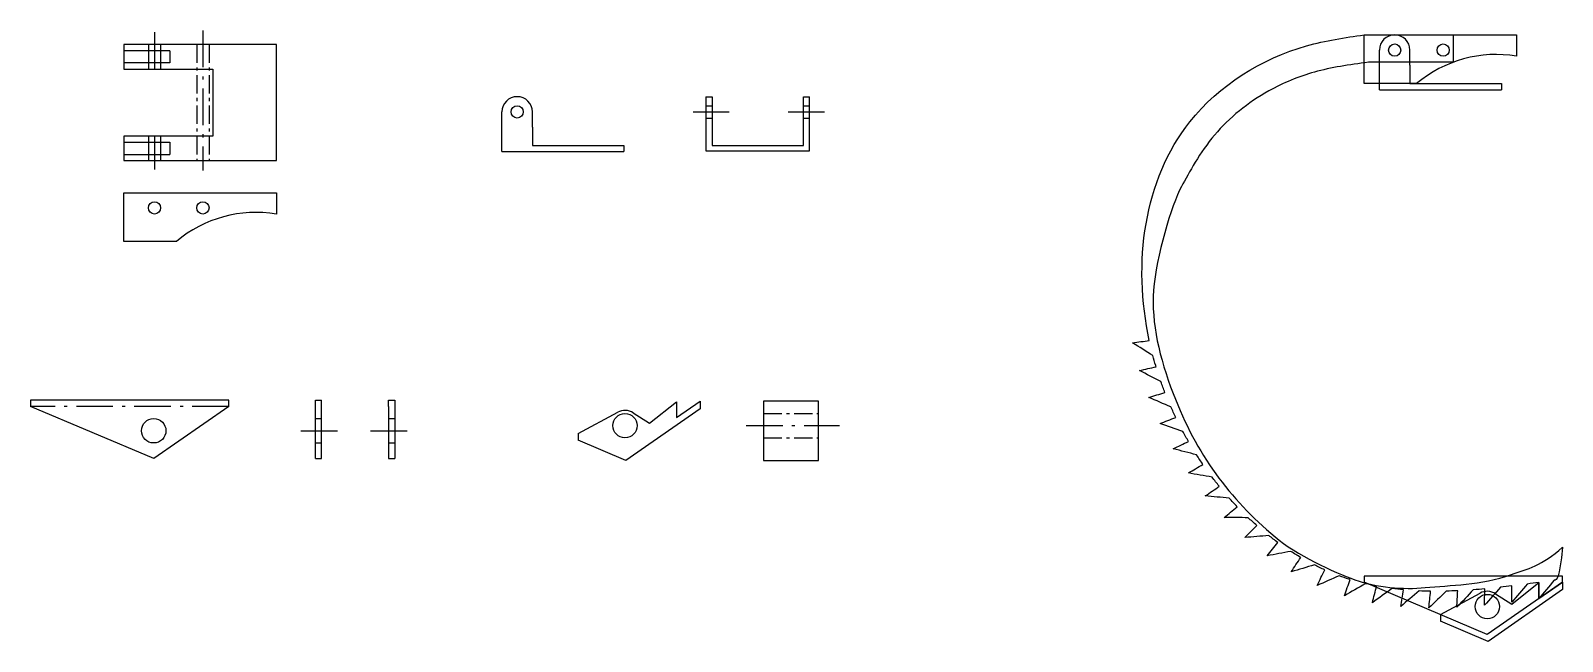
# Model space of a CAD drawing. Header units: centimetres. Extents: x 2 to 52.3, y 0.8 to 20.8.
import ezdxf

# ---------------------------------------------------------------- set-up
doc = ezdxf.new("R2010")
doc.units = ezdxf.units.CM
doc.header["$LTSCALE"] = 0.1
doc.header["$MEASUREMENT"] = 0
doc.linetypes.add('ACAD_ISO10W100', pattern=[18, 12, -3, 0, -3])
for name, color, linetype in [('Clapeta inchidere', 4, 'Continuous'), ('Clapeta intrare', 2, 'Continuous'), ('Curea', 6, 'Continuous'), ('Intrare surub', 241, 'Continuous'), ('Linii centrale', 132, 'ACAD_ISO10W100'), ('Suport clapeta', 30, 'Continuous'), ('Suport intrare curea', 1, 'Continuous')]:
    doc.layers.add(name, color=color, linetype=linetype)

msp = doc.modelspace()

# ---------------------------------------------------------------- linework, layer by layer
at = {"layer": 'Clapeta inchidere'}
for p, q in [((45.75559185209077, 19.04218981142899), (45.75559185209077, 20.64218981142897)), ((45.75559185209077, 20.64218981142897), (46.75559185209077, 20.64218981142897)), ((46.75559185209077, 20.64218981142897), (50.75559185209077, 20.64218981142897)), ((50.75559185209077, 20.64218981142897), (50.75559185209079, 19.94218981142897)), ((5.074905517607249, 20.32084461347922), (5.074905517607249, 19.52084461347922)), ((10.07490551760728, 20.32084461347922), (5.074905517607249, 20.32084461347922)), ((6.574905517607284, 20.12084461347922), (5.074905517607249, 20.12084461347922)), ((6.574905517607284, 20.12084461347922), (6.574905517607284, 19.72084461347922)), ((10.07490551760728, 16.52084461347923), (10.07490551760728, 20.32084461347922)), ((6.574905517607284, 19.72084461347922), (5.074905517607249, 19.72084461347922)), ((7.993905517607246, 19.52084461347922), (7.993905517607246, 17.32084461347923)), ((47.47584323029673, 19.04218981142899), (45.75559185209077, 19.04218981142899)), ((5.074905517607249, 17.32084461347922), (5.074905517607249, 16.52084461347923)), ((5.074905517607249, 17.12084461347923), (6.574905517607284, 17.12084461347923)), ((6.574905517607284, 17.12084461347923), (6.574905517607284, 16.72084461347923)), ((5.074905517607249, 16.72084461347923), (6.574905517607284, 16.72084461347923)), ((5.074905517607249, 16.52084461347923), (10.07490551760728, 16.52084461347923)), ((5.074905517607277, 13.86558923918178), (5.07490551760727, 15.46558923918176)), ((5.07490551760727, 15.46558923918176), (6.074905517607284, 15.46558923918176)), ((6.074905517607284, 15.46558923918176), (10.07490551760728, 15.46558923918176)), ((10.07490551760728, 15.46558923918176), (10.07490551760729, 14.76558923918176)), ((6.795156895813228, 13.86558923918178), (5.074905517607277, 13.86558923918178))]:
    msp.add_line(p, q, dxfattribs=at)
for points in [[(5.074905517607249, 19.52084461347922), (6.574905517607284, 19.52084461347922), (7.993905517607246, 19.52084461347922)], [(7.993905517607246, 17.32084461347923), (6.574905517607284, 17.32084461347923), (5.074905517607249, 17.32084461347923)]]:
    msp.add_lwpolyline(points, dxfattribs=at)
for centre in [(50.08987756637649, 15.94218981142897), (9.40919123189299, 10.76558923918176)]:
    msp.add_arc(centre, 4.055018558552366, 80.5509514577886, 130.1388218367273, dxfattribs=at)
at = {"layer": 'Clapeta intrare'}
for p, q in [((22.3109380724709, 7.906314170632577), (23.19786851666896, 8.610350961908559)), ((23.19786851666897, 8.087526559510405), (23.97107084999412, 8.625537079166882)), ((23.19786851666896, 8.610350961908559), (23.19786851666896, 8.087526559510401)), ((23.97107084999412, 8.625537079166882), (23.97107084999412, 8.38188428997627)), ((26.0554915345478, 8.625537079166882), (26.0554915345478, 6.684800884572347)), ((27.8554915345478, 8.625537079166882), (26.0554915345478, 8.625537079166882)), ((27.8554915345478, 6.684800884572347), (27.8554915345478, 8.625537079166882)), ((19.97107084999412, 7.564557174684882), (21.27124220411534, 8.26563350810066)), ((23.97107084999412, 8.38188428997627), (21.53210580941545, 6.684800884572347)), ((21.77769997108891, 8.246913936073433), (22.3109380724709, 7.906314170632577)), ((19.97107084999412, 7.564557174684882), (19.97107084999412, 7.347291573428322)), ((21.53210580941545, 6.684800884572347), (19.97107084999413, 7.347291573428322)), ((26.0554915345478, 6.684800884572347), (27.8554915345478, 6.684800884572347)), ((50.59545907456756, 1.973754621483401), (51.4823895187656, 2.677791412759383)), ((51.48238951876561, 2.154967010361233), (52.25559185209077, 2.692977530017707)), ((51.4823895187656, 2.677791412759383), (51.4823895187656, 2.154967010361226)), ((52.25559185209077, 2.692977530017707), (52.25559185209077, 2.449324740827098)), ((48.25559185209077, 1.63199762553571), (49.55576320621198, 2.333073958951488)), ((52.25559185209077, 2.449324740827095), (49.81662681151209, 0.7522413354231752)), ((50.06222097318555, 2.314354386924258), (50.59545907456756, 1.973754621483401)), ((48.25559185209077, 1.63199762553571), (48.25559185209077, 1.41473202427915)), ((49.81662681151209, 0.7522413354231716), (48.25559185209077, 1.414732024279147))]:
    msp.add_line(p, q, dxfattribs=at)
for centre in [(21.50855030182744, 7.825537079166878), (49.79307130392409, 1.892977530017706)]:
    msp.add_arc(centre, 0.5, 57.4320576728477, 118.3343634940207, dxfattribs=at)
at = {"layer": 'Curea'}
msp.add_open_spline([(45.89891639726615, 19.74218981142898), (46.82412484381028, 19.74218981142898), (47.74933329035441, 19.74218981142898), (48.67454173689855, 19.74218981142898), (48.67454173689855, 20.04218981142898), (48.67454173689855, 20.34218981142897), (48.67454173689855, 20.64218981142897), (47.70155844196263, 20.64218981142897), (46.72857514702669, 20.64218981142897), (45.75559185209077, 20.64218981142897), (45.12099197865631, 20.54917875439444), (42.98207856542932, 20.23568578693938), (38.75225402226403, 17.58250210500357), (38.15906930668132, 13.1735009813975), (38.70758598854268, 10.61856578883243), (38.5243530667371, 10.59279817109121), (38.34112014493152, 10.56703055335), (38.15788722312593, 10.54126293560879), (38.3807779059387, 10.40107060846526), (38.60366858875148, 10.26087828132174), (38.8265592715748, 10.12068595418099), (38.85506831131175, 10.01247589289763), (38.88915505717603, 9.890591088492883), (38.92531616560171, 9.769313215798157), (38.92951941303726, 9.755316977885304), (38.7490629921687, 9.71516842491786), (38.56860657130014, 9.675019871950415), (38.38815015043158, 9.63487131898297), (38.62140314004667, 9.512770850876663), (38.85465612966176, 9.390670382770352), (39.08790911924804, 9.268569914778912), (39.12979891938911, 9.149133069629034), (39.17368597227158, 9.030413469974164), (39.21951695328347, 8.912486306448159), (39.04287774181177, 8.85855034357374), (38.86623853034007, 8.80461438069932), (38.68959931886837, 8.7506784178249), (38.93157422320298, 8.646998459818278), (39.17354912753758, 8.543318501811651), (39.41552403182116, 8.439638543921934), (39.46660189559499, 8.323764332356184), (39.51955894360823, 8.208787454014754), (39.57434154302003, 8.094783534206854), (39.40240921266569, 8.027495947793089), (39.23047688231135, 7.960208361379323), (39.05854455195701, 7.892920774965557), (39.30774518239949, 7.80808473876171), (39.55694581284195, 7.723248702557861), (39.80614644323963, 7.638412666467669), (39.86599620061371, 7.526737548362682), (39.92761288214002, 7.416145983918803), (39.99094222032831, 7.306714493336443), (39.82463758617312, 7.226364638650491), (39.65833295201792, 7.146014783964539), (39.49202831786273, 7.065664929278586), (39.74703443766231, 7.000255781908937), (40.0020405574619, 6.934846634539291), (40.25704667723299, 6.869437487214249), (40.32532851228491, 6.762624017089294), (40.39527003902977, 6.657089793677017), (40.46681597383468, 6.552912769995849), (40.30715555487413, 6.459650791425087), (40.14749513591357, 6.366388812854325), (39.98783471695302, 6.273126834283563), (40.24722816124914, 6.227933224512427), (40.50662160554526, 6.182739614741291), (40.76601504982873, 6.137546004986898), (40.8424548694658, 6.036322485410182), (40.92045069807712, 5.936586950551387), (40.99994581303201, 5.838419382496383), (40.84811050242671, 5.732275147007343), (40.69627519182141, 5.626130911518302), (40.54443988121611, 5.519986676029262), (40.80671538009938, 5.496038089458995), (41.06899087898264, 5.472089502888728), (41.3312663778606, 5.448140916324402), (41.4156359160684, 5.353342178945518), (41.50145922600396, 5.260256757394174), (41.5886776990568, 5.168967293093395), (41.44608773251663, 5.049886482043984), (41.30349776597645, 4.930805670994573), (41.16090779943627, 4.811724859945162), (41.4243639886453, 4.810310929877705), (41.68782017785432, 4.808896999810251), (41.95127636715085, 4.807483069835005), (42.04336113614067, 4.72009214541638), (42.13679615814199, 4.634659517646941), (42.23152049632657, 4.551271110867173), (42.09991527580979, 4.419179623308192), (41.96831005529302, 4.287088135749212), (41.83670483477624, 4.154996648190231), (42.0993113165465, 4.177657593565076), (42.36191779831677, 4.200318538939921), (42.62452428008645, 4.222979484315218), (42.72407415164204, 4.144167138895902), (42.82486611861653, 4.067579414425008), (42.92683653081214, 3.99330606124596), (42.80834895661151, 3.848220289635773), (42.68986138241088, 3.703134518025585), (42.57137380821025, 3.558048746415398), (42.83061595526398, 3.606511896665101), (43.08985810231768, 3.654975046914792), (43.34910024937138, 3.70343819716458), (43.45575602953456, 3.63459152158357), (43.56353720892672, 3.568255953671105), (43.67237718694824, 3.504525404001747), (43.56957417438412, 3.346729607727092), (43.46677116181999, 3.188933811452436), (43.36396814925587, 3.031138015177781), (43.61668827522972, 3.107161178637867), (43.86940840120356, 3.18318434209796), (44.12212852718007, 3.259207505563364), (44.23531874219496, 3.201929495442904), (44.34950503407997, 3.14746282066131), (44.46461790808341, 3.095905472710335), (44.38044979084803, 2.926207971414208), (44.29628167361268, 2.756510470118084), (44.2121135563773, 2.58681296882196), (44.45440195757342, 2.691888565023547), (44.69669035876953, 2.796964161225144), (44.93897875996755, 2.902039757431893), (45.04386985885426, 2.863238014408438), (45.16331407040288, 2.822073757882329), (45.28354405166743, 2.784103241130371), (45.29753602191231, 2.779730601724346), (45.23385951770074, 2.60203075531421), (45.17018301348917, 2.424330908904068), (45.10650650927759, 2.246631062493933), (45.33478078105172, 2.379019930908463), (45.56305505282587, 2.511408799322993), (45.7913293245872, 2.643797667740603), (45.91407385786211, 2.614385074148394), (46.03754446501235, 2.587923588199537), (46.16169709704369, 2.564234173947341), (46.11642370265774, 2.383059014054528), (46.07115030827178, 2.201883854161714), (46.02587691388582, 2.020708694268905), (46.23963206580764, 2.174851909553876), (46.45338721772944, 2.328995124838851), (46.66714236965124, 2.483138340123837), (46.79210613722289, 2.466718319858717), (46.91768325026023, 2.452791225662544), (47.04383064598748, 2.441182030045979), (47.01361073824378, 2.259053123804566), (46.98339083050008, 2.076924217563153), (46.95317092275637, 1.894795311321744), (47.15357278838216, 2.065382601716863), (47.35397465400796, 2.235969892111974), (47.55437651963375, 2.406557182507157), (47.68024244932688, 2.400928272159319), (47.80660707212837, 2.397326286472673), (47.93342905685118, 2.395583235954525), (47.91483540988067, 2.213924777506271), (47.89624176291012, 2.032266319058021), (47.87764811593961, 1.85060786060977), (48.06677233542898, 2.033129238952981), (48.25589655491837, 2.215650617296191), (48.44502077431717, 2.398171995637462), (48.57102144966493, 2.401058994510951), (48.69741187488606, 2.405530121211406), (48.82415259979258, 2.411425031515911), (48.81405232328778, 2.230915235699335), (48.80395204678297, 2.050405439882759), (48.79385177027815, 1.869895644066183), (48.97415161377835, 2.060715557638062), (49.1544514572785, 2.251535471209941), (49.33475130077834, 2.442355384781923), (49.46053395296377, 2.451639060061517), (49.58660566410813, 2.462097607667555), (49.71292865250912, 2.473577464892074), (49.70856385027139, 2.294464561399721), (49.70419904803366, 2.115351657907375), (49.69983424579591, 1.936238754415022), (49.87384410076807, 2.132440024932613), (50.04785395574021, 2.3286412954502), (50.22186381071236, 2.524842565967845), (50.34734746369749, 2.538624491613859), (50.47302723881026, 2.55320355034727), (50.59886662987061, 2.568431363785841), (50.59779720163532, 2.39075206459065), (50.59672777340002, 2.213072765395459), (50.59565834516472, 2.035393466200272), (50.76587302588375, 2.234558757683381), (50.93608770660278, 2.433724049166479), (51.10630238721937, 2.632889340636027), (51.23156767876846, 2.649467287929554), (51.35694195570248, 2.666488203374648), (51.48238951876561, 2.683806988302614), (51.48238951876561, 2.507526995655489), (51.48238951876561, 2.331247003008357), (51.48238951876561, 2.154967010361233), (51.65124377329597, 2.35496530475335), (51.82009802782633, 2.554963599145463), (51.98895228221471, 2.754961893517383), (52.07782370371531, 2.767599488014227), (52.16670777790304, 2.780288509015968), (52.25559185209077, 3.842189811324516), (51.60708690383984, 3.230605757822666), (51.09131686968551, 3.123824152079699), (49.56916551120079, 2.589915893678857), (48.58810926383319, 2.598814389534859), (47.04383064598748, 2.441182030045979), (46.15184564318223, 2.524810606248586), (44.75327213344485, 3.019752037492729), (43.50965755037352, 3.602224537048542), (41.3312663778606, 5.448140916324402), (40.25704667723299, 6.869437487214249), (39.03422661038567, 10.06811435957389), (38.77022303233221, 11.17544747191184), (38.92181975281412, 13.36280487832808), (39.43982455446952, 15.068237333269), (40.00710459073674, 16.12524143090882), (40.36549769152481, 16.78607988739667), (41.32832434371011, 17.92680065906264), (41.94326362312292, 18.42092406613455), (43.10185694803138, 19.06586366647982), (43.6099405610435, 19.27506563937667), (44.66830504324257, 19.57087816191937), (45.25768002541854, 19.6595972248289), (45.89891639726615, 19.74218981142898)], degree=3, knots=[0, 0, 0, 0, 1, 1, 1, 2, 2, 2, 3, 3, 3, 3.962577016769217, 6.244357552876664, 9.887141342262765, 9.887141342262765, 9.887141342262765, 10.88714134226277, 10.88714134226277, 10.88714134226277, 11.88714134226277, 11.88714134226277, 11.88714134226277, 12.04291579480233, 12.06325200551968, 12.06325200551968, 12.06325200551968, 13.06325200551968, 13.06325200551968, 13.06325200551968, 14.06325200551968, 14.06325200551968, 14.06325200551968, 14.23940217121577, 14.23940217121577, 14.23940217121577, 15.23940217121577, 15.23940217121577, 15.23940217121577, 16.23940217121577, 16.23940217121577, 16.23940217121577, 16.41589111558397, 16.41589111558397, 16.41589111558397, 17.41589111558397, 17.41589111558397, 17.41589111558397, 18.41589111558397, 18.41589111558397, 18.41589111558397, 18.59307347636646, 18.59307347636646, 18.59307347636646, 19.59307347636646, 19.59307347636646, 19.59307347636646, 20.59307347636646, 20.59307347636646, 20.59307347636646, 20.77135490124415, 20.77135490124415, 20.77135490124415, 21.77135490124416, 21.77135490124416, 21.77135490124416, 22.77135490124416, 22.77135490124416, 22.77135490124416, 22.95116994638044, 22.95116994638044, 22.95116994638044, 23.95116994638044, 23.95116994638044, 23.95116994638044, 24.95116994638044, 24.95116994638044, 24.95116994638044, 25.13295620297472, 25.13295620297472, 25.13295620297472, 26.13295620297472, 26.13295620297472, 26.13295620297472, 27.13295620297472, 27.13295620297472, 27.13295620297472, 27.31711841389241, 27.31711841389241, 27.31711841389241, 28.31711841389241, 28.31711841389241, 28.31711841389241, 29.31711841389241, 29.31711841389241, 29.31711841389241, 29.50397446106718, 29.50397446106718, 29.50397446106718, 30.50397446106718, 30.50397446106718, 30.50397446106718, 31.50397446106718, 31.50397446106718, 31.50397446106718, 31.69367414947313, 31.69367414947313, 31.69367414947313, 32.69367414947313, 32.69367414947313, 32.69367414947313, 33.69367414947313, 33.69367414947313, 33.69367414947313, 33.88608279132107, 33.88608279132107, 33.88608279132107, 34.88608279132107, 34.88608279132107, 34.88608279132107, 35.88608279132107, 35.88608279132107, 35.88608279132107, 36.05783915614218, 36.08044084080358, 36.08044084080358, 36.08044084080358, 37.08044084080358, 37.08044084080358, 37.08044084080358, 38.08044084080358, 38.08044084080358, 38.08044084080358, 38.27541240360199, 38.27541240360199, 38.27541240360199, 39.27541240360199, 39.27541240360199, 39.27541240360199, 40.27541240360199, 40.27541240360199, 40.27541240360199, 40.46891788868352, 40.46891788868352, 40.46891788868352, 41.46891788868351, 41.46891788868351, 41.46891788868351, 42.46891788868351, 42.46891788868351, 42.46891788868351, 42.65979414124133, 42.65979414124133, 42.65979414124133, 43.65979414124133, 43.65979414124133, 43.65979414124133, 44.65979414124133, 44.65979414124133, 44.65979414124133, 44.84772970289004, 44.84772970289004, 44.84772970289004, 45.84772970289004, 45.84772970289004, 45.84772970289004, 46.84772970289004, 46.84772970289004, 46.84772970289004, 47.03297752653292, 47.03297752653292, 47.03297752653292, 48.03297752653292, 48.03297752653292, 48.03297752653292, 49.03297752653292, 49.03297752653292, 49.03297752653292, 49.21611676516171, 49.21611676516171, 49.21611676516171, 50.21611676516171, 50.21611676516171, 50.21611676516171, 51.21611676516171, 51.21611676516171, 51.21611676516171, 51.39789658554866, 51.39789658554866, 51.39789658554866, 52.39789658554866, 52.39789658554866, 52.39789658554866, 53.39789658554866, 53.39789658554866, 53.39789658554866, 53.52653979412064, 53.52653979412064, 53.52653979412064, 54.28104109193318, 54.28104109193318, 55.79004368755822, 55.79004368755822, 57.07633277943293, 57.07633277943293, 58.36262187130764, 58.36262187130764, 61.20488134905028, 61.20488134905028, 62.89562249295668, 62.89562249295668, 64.58636363686307, 64.58636363686307, 65.87983318527444, 65.87983318527444, 67.1733027336858, 67.1733027336858, 68.07725244807438, 68.07725244807438, 69.0304666613945, 69.0304666613945, 69.0304666613945, 69.0304666613945], dxfattribs=at)
at = {"layer": 'Intrare surub', "linetype": 'ACAD_ISO10W100'}
for p, q in [((5.874905517607282, 20.32084461347922), (5.874905517607282, 19.52084461347922)), ((6.274905517607287, 20.32084461347922), (6.274905517607287, 19.52084461347922)), ((5.874905517607282, 17.32084461347923), (5.874905517607282, 16.52084461347923)), ((6.274905517607287, 17.32084461347923), (6.274905517607287, 16.52084461347923))]:
    msp.add_line(p, q, dxfattribs=at)
at = {"layer": 'Intrare surub', "linetype": 'ACAD_ISO10W100', "ltscale": 0.5}
for p, q in [((7.465101118583355, 20.32084461347922), (7.465101118583355, 16.52084461347923)), ((7.865101118583361, 20.32084461347922), (7.865101118583361, 16.52084461347923)), ((26.0554915345478, 8.22553707916688), (27.8554915345478, 8.22553707916688)), ((26.0554915345478, 7.42553707916688), (27.8554915345478, 7.42553707916688))]:
    msp.add_line(p, q, dxfattribs=at)
at = {"layer": 'Intrare surub'}
for p, q in [((24.16340941886039, 18.31314691354584), (24.36340941886039, 18.31314691354584)), ((27.36340941886039, 18.31314691354584), (27.56340941886039, 18.31314691354584)), ((24.16340941886039, 17.91314691354584), (24.36340941886039, 17.91314691354584)), ((27.36340941886039, 17.91314691354584), (27.56340941886039, 17.91314691354584)), ((11.35454291754859, 8.057964372895654), (11.55454291754859, 8.057964372895654)), ((13.75454291754859, 8.057964372895654), (13.95454291754859, 8.057964372895654)), ((11.35454291754859, 7.25796437289565), (11.55454291754859, 7.25796437289565)), ((13.75454291754859, 7.25796437289565), (13.95454291754859, 7.25796437289565))]:
    msp.add_line(p, q, dxfattribs=at)
for centre, radius in [((46.75559185209077, 20.14218981142897), 0.2), ((46.75559185209077, 20.14218981142897), 0.2), ((48.34578745306685, 20.14218981142897), 0.2), ((17.97243882688431, 18.11314691354584), 0.2), ((6.074905517607284, 14.96558923918176), 0.2), ((7.665101118583358, 14.96558923918176), 0.2), ((6.050642191415065, 7.657964372895655), 0.4), ((21.50855030182744, 7.825537079166878), 0.4), ((49.79307130392409, 1.892977530017706), 0.4)]:
    msp.add_circle(centre, radius, dxfattribs=at)
at = {"layer": 'Linii centrale'}
for p, q in [((6.074905517607284, 20.72834187078622), (6.074905517607284, 19.52084461347922)), ((7.665101118583358, 20.77876739904123), (7.665101118583358, 16.19005168919081)), ((23.74303725178418, 18.11314691354584), (24.9302582069655, 18.11314691354584)), ((26.85820889041531, 18.11314691354585), (28.2161409932427, 18.11314691354585)), ((6.074905517607284, 17.32084461347923), (6.074905517607284, 16.22366866907852)), ((10.87336779680147, 7.657964372895655), (12.0748321009084, 7.657964372895655)), ((13.16478197321098, 7.657964372895641), (14.50899462971645, 7.657964372895641)), ((25.48392545418444, 7.825537079166878), (28.54323485549157, 7.825537079166878))]:
    msp.add_line(p, q, dxfattribs=at)
at = {"layer": 'Suport clapeta'}
for p, q in [((46.25559185209077, 18.84218981142899), (46.25559185209077, 20.14218981142897)), ((47.25559185209077, 19.642189811429), (47.25559185209077, 20.14218981142897)), ((47.25559185209077, 19.642189811429), (47.2555918520908, 19.04218981142899)), ((24.16340941886039, 18.61314691354584), (24.16340941886038, 16.84168290033851)), ((24.16340941886039, 18.61314691354584), (24.36340941886039, 18.61314691354584)), ((24.36340941886039, 18.61314691354584), (24.36340941886039, 17.0131469135459)), ((27.36340941886039, 17.0131469135459), (27.36340941886039, 18.61314691354584)), ((27.36340941886039, 18.61314691354584), (27.56340941886039, 18.61314691354584)), ((27.56340941886038, 16.84168290033851), (27.56340941886039, 18.61314691354584)), ((46.25559185209077, 18.84218981142899), (50.25559185209077, 18.84218981142902)), ((47.25559185209079, 19.04218981142899), (50.25559185209077, 19.04218981142902)), ((50.25559185209077, 19.04218981142902), (50.25559185209077, 18.84218981142902)), ((17.47243882688431, 16.81314691354584), (17.47243882688431, 18.11314691354584)), ((18.47243882688431, 17.61314691354587), (18.47243882688431, 18.11314691354584)), ((18.47243882688431, 17.61314691354587), (18.47243882688432, 17.01314691354585)), ((17.47243882688431, 16.81314691354584), (21.47243882688431, 16.81314691354589)), ((18.47243882688432, 17.01314691354585), (21.47243882688431, 17.0131469135459)), ((21.47243882688431, 17.0131469135459), (21.47243882688431, 16.81314691354589)), ((24.16340941886038, 16.84168290033851), (27.56340941886038, 16.84168290033851)), ((24.36340941886038, 17.0131469135459), (27.36340941886039, 17.0131469135459))]:
    msp.add_line(p, q, dxfattribs=at)
for centre in [(46.75559185209077, 20.14218981142897), (17.97243882688431, 18.11314691354584)]:
    msp.add_arc(centre, 0.5, 8.142219984546603e-13, 180, dxfattribs=at)
at = {"layer": 'Suport intrare curea'}
for p, q in [((8.513162739581745, 8.657964372895655), (2.013162739581801, 8.657964372895655)), ((2.013162739581801, 8.657964372895655), (2.013162739581801, 8.457964372895653)), ((8.513162739581745, 8.457964372895653), (8.513162739581745, 8.657964372895655)), ((11.35454291754859, 6.74449054763398), (11.35454291754859, 8.657964372895655)), ((11.35454291754859, 8.657964372895655), (11.55454291754859, 8.657964372895655)), ((11.55454291754859, 8.457964372895653), (11.55454291754859, 8.657964372895655)), ((13.75454291754859, 8.657964372895655), (13.95454291754859, 8.657964372895655)), ((13.75454291754859, 8.457964372895653), (13.75454291754859, 8.657964372895655)), ((13.95454291754859, 8.657964372895655), (13.95454291754859, 6.74449054763398)), ((6.050642191415065, 6.74449054763398), (2.013162739581801, 8.457964372895653)), ((8.513162739581745, 8.457964372895653), (6.050642191415065, 6.74449054763398)), ((11.55454291754859, 6.74449054763398), (11.55454291754858, 8.457964372895653)), ((13.75454291754859, 8.457964372895653), (13.75454291754859, 6.74449054763398)), ((11.35454291754859, 6.74449054763398), (11.55454291754859, 6.74449054763398)), ((13.75454291754859, 6.74449054763398), (13.95454291754859, 6.74449054763398)), ((52.25559185209077, 2.892977530017706), (45.75559185209083, 2.892977530017706)), ((45.75559185209083, 2.892977530017706), (45.75559185209083, 2.692977530017707)), ((49.79307130392409, 0.9795037047560342), (45.75559185209083, 2.692977530017707)), ((52.25559185209077, 2.692977530017707), (49.79307130392409, 0.9795037047560342)), ((52.25559185209077, 2.692977530017707), (52.25559185209077, 2.892977530017706))]:
    msp.add_line(p, q, dxfattribs=at)
at = {"layer": 'Suport intrare curea', "linetype": 'ACAD_ISO10W100'}
msp.add_line((8.513162739581745, 8.457964372895653), (2.013162739581801, 8.457964372895653), dxfattribs=at)

doc.saveas('drawing.dxf')
